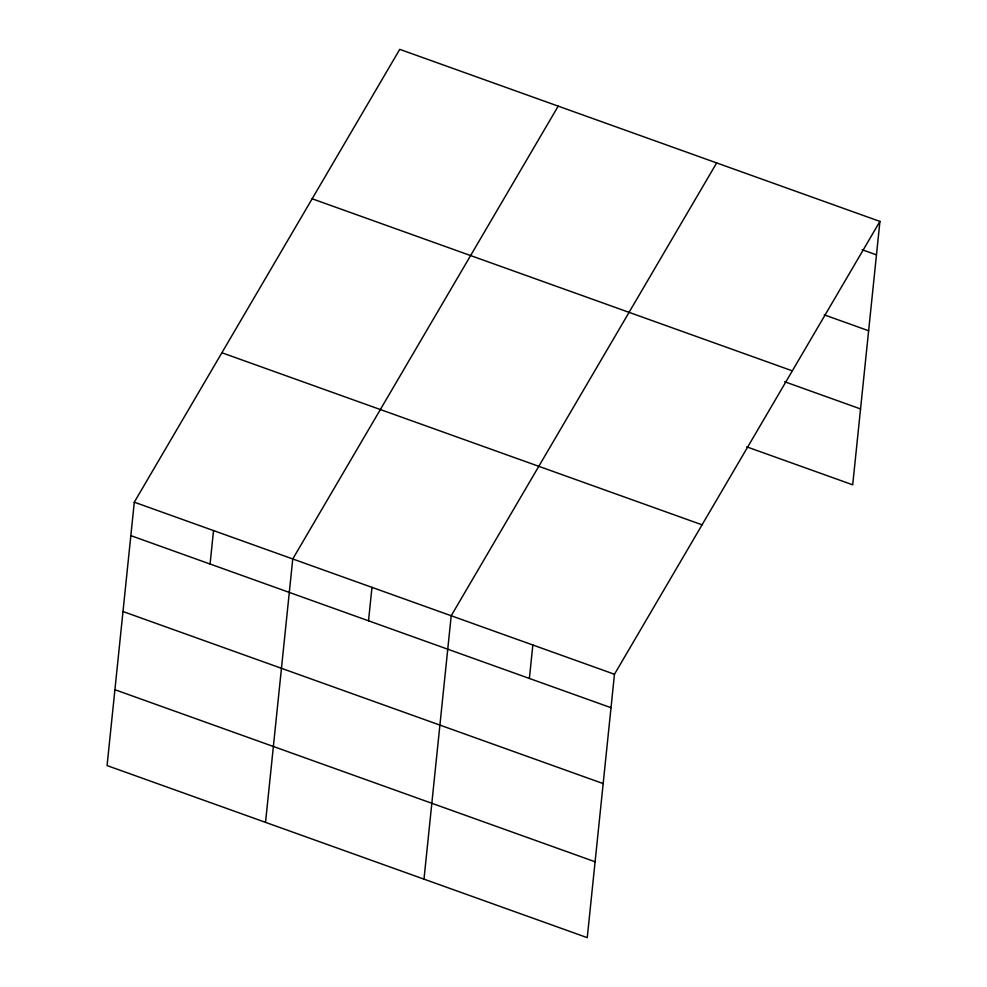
<?xml version="1.0" encoding="UTF-8"?>
<svg xmlns="http://www.w3.org/2000/svg" width="987" height="987" viewBox="0 0 987 987"><rect width="100%" height="100%" fill="white"/><g stroke="black" fill="none" stroke-linecap="round" stroke-linejoin="round"><path stroke-width="1.48" d="M134.294 502.186L107.077 765.579L587.253 937.65L614.469 674.257L879.923 221.421L399.747 49.35L134.294 502.186L614.469 674.257M210.071 564.033L213.525 530.574M265.528 822.368L292.757 558.975L558.21 106.127M368.521 620.811L371.976 587.364M423.991 879.146L451.207 615.752L716.661 162.917M529.39 678.451L532.844 645.004M879.923 221.421L852.706 484.814L746.727 446.84M862.144 249.736L876.468 254.868M824.231 314.841L868.634 330.756M312.151 198.782L792.327 370.853M784.653 381.735L860.553 408.939M221.89 352.754L702.078 524.825M130.839 535.633L611.015 707.704M122.993 611.521L603.168 783.592M114.911 689.703L595.099 861.774"/></g></svg>
